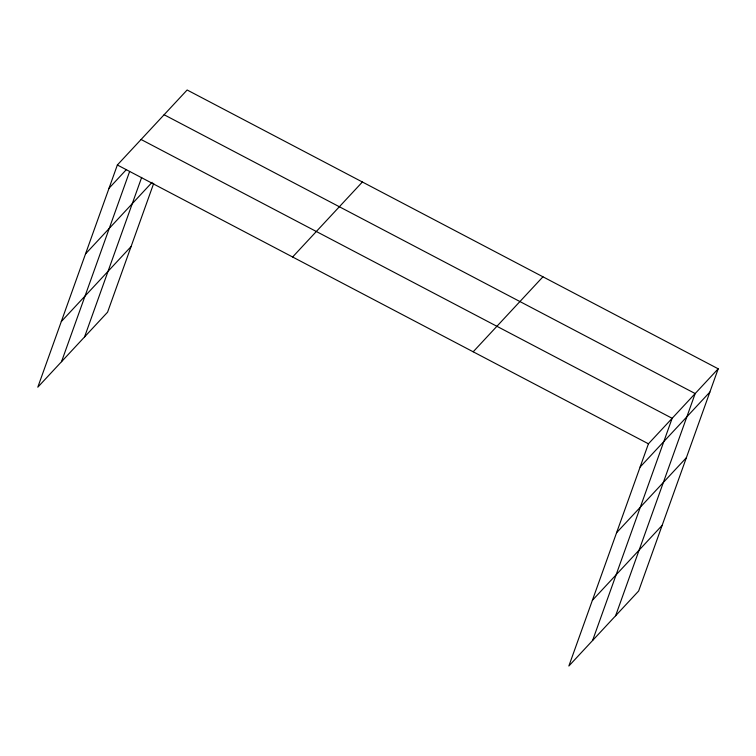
<?xml version="1.0" encoding="UTF-8"?>
<svg xmlns="http://www.w3.org/2000/svg" width="756" height="756" viewBox="0 0 756 756"><rect width="100%" height="100%" fill="white"/><g stroke="black" fill="none" stroke-linecap="round" stroke-linejoin="round"><path stroke-width="1.13" d="M718.2 368.805L648.431 443.8L568.862 666.008L638.64 591.012L718.2 368.805L187.138 89.992L117.36 164.988L37.8 387.195L107.569 312.2L153.714 183.339M61.519 361.699L129.626 171.499M84.549 336.949L141.674 177.386M592.591 640.512L672.15 418.295L141.089 139.491M615.611 615.762L695.18 393.555L164.109 114.742M109.034 188.244L126.432 169.542M85.532 253.893L152.126 182.319M61.312 321.546L131.081 246.55M292.619 256.993L362.389 181.998M473.18 351.786L542.95 276.8M640.105 467.057L709.875 392.062M616.594 532.706L686.363 457.711M592.373 600.349L662.143 525.363M117.36 164.988L648.431 443.8"/></g></svg>
